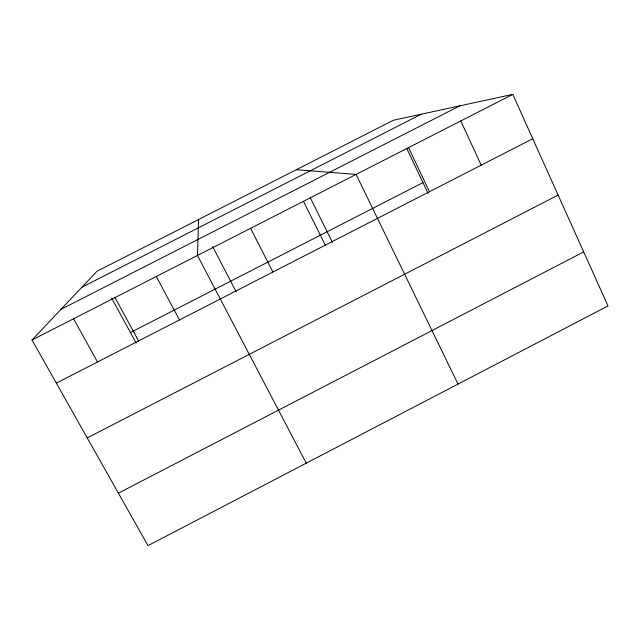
<?xml version="1.0" encoding="UTF-8"?>
<svg xmlns="http://www.w3.org/2000/svg" width="640" height="640" viewBox="0 0 640 640"><rect width="100%" height="100%" fill="white"/><g stroke="black" fill="none" stroke-linecap="round" stroke-linejoin="round"><path stroke-width="0.96" d="M198.56 219.512L197.488 255.456L306.256 463.168M32 340L97.04 271.24L393.384 120.248L512.8 94.368L608 305.936L148.008 545.632L32 340L512.8 94.368M118.408 493.152L583.688 251.92M87.24 437.912L558.112 195.072M130.424 332.552L422.96 182.616M56.328 383.128L532.752 138.72M81.952 287.192L421.248 114.208M60.968 309.376L459.832 105.848M296.344 169.696L356.112 174.424L458.016 384.088M73.568 318.768L97.512 362M115.008 297.592L138.568 340.936M111.688 298.136L136.16 343.088M156.312 276.496L179.496 319.944M212.632 246.568L236.136 291.792M250.576 228.336L272.904 272.024M303.448 201.32L325.296 245.144M310.288 197.776L332.448 242.376M408.552 147.632L429.44 191.72M406.776 148.48L428.048 193.336M460.784 120.944L481.2 165.16"/></g></svg>
